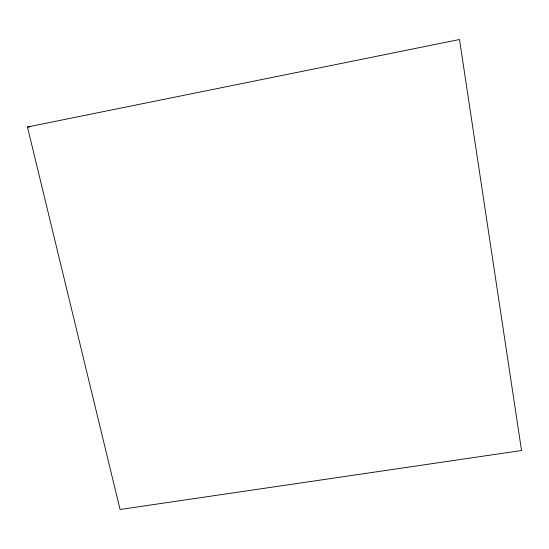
<?xml version="1.0" encoding="UTF-8"?>
<svg xmlns="http://www.w3.org/2000/svg" width="549" height="549" viewBox="0 0 549 549"><rect width="100%" height="100%" fill="white"/><g stroke="black" fill="none" stroke-linecap="round" stroke-linejoin="round"><path stroke-width="0.82" d="M27.45 126.991L459.499 39.514L521.55 450.523L120.073 509.486L27.45 126.991L29.996 126.888"/></g></svg>
